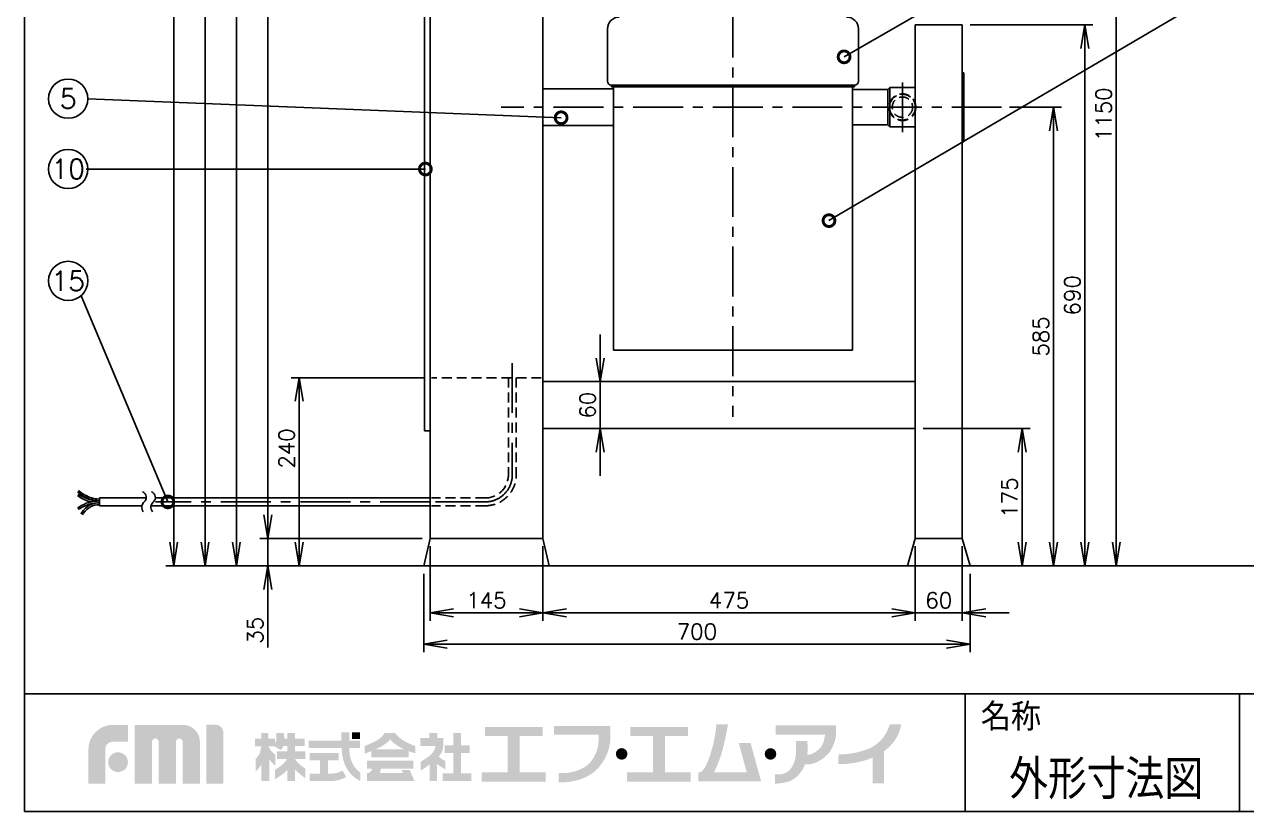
# Model space of a CAD drawing. Extents: x 230 to 4050, y 0 to 2754.
# Drawn here: x 230 to 1789, y 0 to 1004 of the extents above; entities that cross this region are included whole.
import ezdxf
from ezdxf.enums import TextEntityAlignment as Align

# ---------------------------------------------------------------- set-up
doc = ezdxf.new("R2010")
doc.units = 0
doc.header["$LTSCALE"] = 2
doc.header["$PDMODE"] = 3
doc.linetypes.add('CENTER', pattern=[50.8, 31.75, -6.35, 6.35, -6.35])
doc.linetypes.add('HIDDEN', pattern=[9.525, 6.35, -3.175])
doc.layers.get('0').update_dxf_attribs({"linetype": 'CONTINUOUS'})
doc.layers.get('DEFPOINTS').update_dxf_attribs({"linetype": 'CONTINUOUS'})
for name, color, linetype in [('DANMEN', 7, 'CONTINUOUS'), ('SUNPOU', 7, 'CONTINUOUS'), ('WAKU', 7, 'CONTINUOUS')]:
    doc.layers.add(name, color=color, linetype=linetype)
doc.styles.get("Standard").update_dxf_attribs({"font": 'romans.shx', "bigfont": 'extfont.shx'})
doc.dimstyles.get("Standard").update_dxf_attribs({"dimscale": 10, "dimtxt": 2, "dimasz": 3, "dimexe": 1, "dimexo": 1, "dimgap": 0.6, "dimtad": 3, "dimdec": 0, "dimzin": 0, "dimdsep": 46, "dimtxsty": 'STANDARD', "dimblk1": 'OPEN', "dimblk2": 'OPEN', "dimsah": 1, "dimcen": 1.5, "dimadec": 0, "dimazin": 0, "dimtfac": 1, "dimtdec": 0, "dimtmove": 0, "dimatfit": 0, "dimldrblk": 'DOTSMALL', "dimfxl": 1, "dimtvp": 1, "dimtolj": 1, "dimtzin": 0, "dimarcsym": 0})

# ---------------------------------------------------------------- blocks, each defined once
blk = doc.blocks.new('_OPEN')
at = {"color": 0, "linetype": 'ByBlock'}
for p, q in [((-1, 0.167), (0, 0)), ((0, 0), (-1, -0.167)), ((0, 0), (-1, 0))]:
    blk.add_line(p, q, dxfattribs=at)
blk = doc.blocks.new('*D3')
at = {"layer": 'DEFPOINTS', "color": 0}
for p in [(420.4, 2014.4), (925.4, 2014.4), (739.4, 313.4)]:
    blk.add_point(p, dxfattribs=at)
at = {"layer": 'SUNPOU', "color": 0, "lineweight": -2}
for p, q in [((915.4, 2014.4), (410.4, 2014.4)), ((420.4, 343.4), (420.4, 1984.4)), ((729.4, 313.4), (410.4, 313.4))]:
    blk.add_line(p, q, dxfattribs=at)
at = {"layer": 'SUNPOU', "color": 0, "lineweight": -2, "xscale": 30, "yscale": 30, "zscale": 30}
for p, rotation in [((420.4, 2014.4), 90), ((420.4, 313.4), 270)]:
    blk.add_blockref('_OPEN', p, dxfattribs=dict(at, rotation=rotation))
at = {"layer": 'SUNPOU', "color": 0, "insert": (404.4, 1163.9), "char_height": 20, "attachment_point": 5, "rotation": 90}
blk.add_mtext('\\A1;1700', dxfattribs=at)
blk = doc.blocks.new('_DotSmall')
at = {"color": 0, "linetype": 'ByBlock', "const_width": 0.5}
blk.add_lwpolyline([(-0.0625, 0, 1), (0.0625, 0, 1)], format="xyb", close=True, dxfattribs=at)
blk = doc.blocks.new('*D4')
at = {"layer": 'DEFPOINTS', "color": 0}
for p in [(747.4, 1548.4), (500.4, 313.4), (734.4, 313.4)]:
    blk.add_point(p, dxfattribs=at)
at = {"layer": 'SUNPOU', "color": 0, "lineweight": -2}
for p, q in [((737.4, 1548.4), (490.4, 1548.4)), ((500.4, 1518.4), (500.4, 343.4)), ((724.4, 313.4), (490.4, 313.4))]:
    blk.add_line(p, q, dxfattribs=at)
at = {"layer": 'SUNPOU', "color": 0, "lineweight": -2, "xscale": 30, "yscale": 30, "zscale": 30}
for p, rotation in [((500.4, 1548.4), 90), ((500.4, 313.4), 270)]:
    blk.add_blockref('_OPEN', p, dxfattribs=dict(at, rotation=rotation))
at = {"layer": 'SUNPOU', "color": 0, "insert": (484.4, 1163.9), "char_height": 20, "attachment_point": 5, "rotation": 90}
blk.add_mtext('\\A1;1235', dxfattribs=at)
blk = doc.blocks.new('*D5')
at = {"layer": 'DEFPOINTS', "color": 0}
for p in [(1426.4, 1003.4), (1582.9, 1003.4), (1436.4, 313.4)]:
    blk.add_point(p, dxfattribs=at)
at = {"layer": 'SUNPOU', "color": 0, "lineweight": -2}
for p, q in [((1436.4, 1003.4), (1592.9, 1003.4)), ((1582.9, 343.4), (1582.9, 973.4)), ((1446.4, 313.4), (1592.9, 313.4))]:
    blk.add_line(p, q, dxfattribs=at)
at = {"layer": 'SUNPOU', "color": 0, "lineweight": -2, "xscale": 30, "yscale": 30, "zscale": 30}
for p, rotation in [((1582.9, 1003.4), 90), ((1582.9, 313.4), 270)]:
    blk.add_blockref('_OPEN', p, dxfattribs=dict(at, rotation=rotation))
at = {"layer": 'SUNPOU', "color": 0, "insert": (1566.9, 658.4), "char_height": 20, "attachment_point": 5, "rotation": 90}
blk.add_mtext('\\A1;690', dxfattribs=at)
blk = doc.blocks.new('*D7')
at = {"layer": 'DEFPOINTS', "color": 0}
for p in [(747.4, 348.4), (540.4, 313.4), (739.4, 313.4)]:
    blk.add_point(p, dxfattribs=at)
at = {"layer": 'SUNPOU', "color": 0, "lineweight": -2}
for p, q in [((540.4, 378.4), (540.4, 408.4)), ((737.4, 348.4), (530.4, 348.4)), ((540.4, 348.4), (540.4, 313.4)), ((729.4, 313.4), (530.4, 313.4)), ((540.4, 283.4), (540.4, 209.1))]:
    blk.add_line(p, q, dxfattribs=at)
at = {"layer": 'SUNPOU', "color": 0, "lineweight": -2, "xscale": 30, "yscale": 30, "zscale": 30}
for p, rotation in [((540.4, 348.4), 270), ((540.4, 313.4), 90)]:
    blk.add_blockref('_OPEN', p, dxfattribs=dict(at, rotation=rotation))
at = {"layer": 'SUNPOU', "color": 0, "insert": (524.4, 231.2), "char_height": 20, "attachment_point": 5, "rotation": 90}
blk.add_mtext('\\A1;35', dxfattribs=at)
blk = doc.blocks.new('*D8')
at = {"layer": 'DEFPOINTS', "color": 0}
for p in [(540.4, 1548.4), (747.4, 1548.4), (747.4, 348.4)]:
    blk.add_point(p, dxfattribs=at)
at = {"layer": 'SUNPOU', "color": 0, "lineweight": -2}
for p, q in [((737.4, 1548.4), (530.4, 1548.4)), ((540.4, 378.4), (540.4, 1518.4)), ((737.4, 348.4), (530.4, 348.4))]:
    blk.add_line(p, q, dxfattribs=at)
at = {"layer": 'SUNPOU', "color": 0, "lineweight": -2, "xscale": 30, "yscale": 30, "zscale": 30}
for p, rotation in [((540.4, 1548.4), 90), ((540.4, 348.4), 270)]:
    blk.add_blockref('_OPEN', p, dxfattribs=dict(at, rotation=rotation))
at = {"layer": 'SUNPOU', "color": 0, "insert": (524.4, 1163.9), "char_height": 20, "attachment_point": 5, "rotation": 90}
blk.add_mtext('\\A1;1200', dxfattribs=at)
blk = doc.blocks.new('*D22')
at = {"layer": 'DEFPOINTS', "color": 0}
for p in [(1476.6, 898.4), (1436.4, 313.4), (1542.9, 313.4)]:
    blk.add_point(p, dxfattribs=at)
at = {"layer": 'SUNPOU', "color": 0, "lineweight": -2}
for p, q in [((1486.6, 898.4), (1552.9, 898.4)), ((1542.9, 868.4), (1542.9, 343.4)), ((1446.4, 313.4), (1552.9, 313.4))]:
    blk.add_line(p, q, dxfattribs=at)
at = {"layer": 'SUNPOU', "color": 0, "lineweight": -2, "xscale": 30, "yscale": 30, "zscale": 30}
for p, rotation in [((1542.9, 898.4), 90), ((1542.9, 313.4), 270)]:
    blk.add_blockref('_OPEN', p, dxfattribs=dict(at, rotation=rotation))
at = {"layer": 'SUNPOU', "color": 0, "insert": (1526.9, 605.9), "char_height": 20, "attachment_point": 5, "rotation": 90}
blk.add_mtext('\\A1;585', dxfattribs=at)
blk = doc.blocks.new('*D23')
at = {"layer": 'DEFPOINTS', "color": 0}
for p in [(1366.4, 348.4), (1426.4, 348.4), (1366.4, 253.4)]:
    blk.add_point(p, dxfattribs=at)
at = {"layer": 'SUNPOU', "color": 0, "lineweight": -2}
for p, q in [((1366.4, 338.4), (1366.4, 243.4)), ((1426.4, 338.4), (1426.4, 243.4)), ((1336.4, 253.4), (1306.4, 253.4)), ((1426.4, 253.4), (1366.4, 253.4)), ((1456.4, 253.4), (1486.4, 253.4))]:
    blk.add_line(p, q, dxfattribs=at)
at = {"layer": 'SUNPOU', "color": 0, "lineweight": -2, "xscale": 30, "yscale": 30, "zscale": 30}
blk.add_blockref('_OPEN', (1366.4, 253.4), dxfattribs=at)
at = {"layer": 'SUNPOU', "color": 0, "lineweight": -2, "xscale": 30, "yscale": 30, "zscale": 30, "rotation": 180}
blk.add_blockref('_OPEN', (1426.4, 253.4), dxfattribs=at)
at = {"layer": 'SUNPOU', "color": 0, "insert": (1396.4, 269.4), "char_height": 20, "attachment_point": 5}
blk.add_mtext('\\A1;60', dxfattribs=at)
blk = doc.blocks.new('*D24')
at = {"layer": 'DEFPOINTS', "color": 0}
for p in [(580.4, 553.4), (749.4, 553.4), (739.4, 313.4)]:
    blk.add_point(p, dxfattribs=at)
at = {"layer": 'SUNPOU', "color": 0, "lineweight": -2}
for p, q in [((739.4, 553.4), (570.4, 553.4)), ((580.4, 343.4), (580.4, 523.4)), ((729.4, 313.4), (570.4, 313.4))]:
    blk.add_line(p, q, dxfattribs=at)
at = {"layer": 'SUNPOU', "color": 0, "lineweight": -2, "xscale": 30, "yscale": 30, "zscale": 30}
for p, rotation in [((580.4, 553.4), 90), ((580.4, 313.4), 270)]:
    blk.add_blockref('_OPEN', p, dxfattribs=dict(at, rotation=rotation))
at = {"layer": 'SUNPOU', "color": 0, "insert": (564.4, 463.1), "char_height": 20, "attachment_point": 5, "rotation": 90}
blk.add_mtext('\\A1;240', dxfattribs=at)
blk = doc.blocks.new('*D27')
at = {"layer": 'DEFPOINTS', "color": 0}
for p in [(1172, 1465.4), (1436.4, 313.4), (1622.9, 313.4)]:
    blk.add_point(p, dxfattribs=at)
at = {"layer": 'SUNPOU', "color": 0, "lineweight": -2}
for p, q in [((1182, 1465.4), (1632.9, 1465.4)), ((1622.9, 1435.4), (1622.9, 343.4)), ((1446.4, 313.4), (1632.9, 313.4))]:
    blk.add_line(p, q, dxfattribs=at)
at = {"layer": 'SUNPOU', "color": 0, "lineweight": -2, "xscale": 30, "yscale": 30, "zscale": 30}
for p, rotation in [((1622.9, 1465.4), 90), ((1622.9, 313.4), 270)]:
    blk.add_blockref('_OPEN', p, dxfattribs=dict(at, rotation=rotation))
at = {"layer": 'SUNPOU', "color": 0, "insert": (1606.9, 889.4), "char_height": 20, "attachment_point": 5, "rotation": 90}
blk.add_mtext('\\A1;1150', dxfattribs=at)
blk = doc.blocks.new('*D30')
at = {"layer": 'DEFPOINTS', "color": 0}
for p in [(891.4, 348.4), (1366.4, 348.4), (891.4, 253.4)]:
    blk.add_point(p, dxfattribs=at)
at = {"layer": 'SUNPOU', "color": 0, "lineweight": -2}
for p, q in [((891.4, 338.4), (891.4, 243.4)), ((1366.4, 338.4), (1366.4, 243.4)), ((1336.4, 253.4), (921.4, 253.4))]:
    blk.add_line(p, q, dxfattribs=at)
at = {"layer": 'SUNPOU', "color": 0, "lineweight": -2, "xscale": 30, "yscale": 30, "zscale": 30, "rotation": 180}
blk.add_blockref('_OPEN', (891.4, 253.4), dxfattribs=at)
at = {"layer": 'SUNPOU', "color": 0, "lineweight": -2, "xscale": 30, "yscale": 30, "zscale": 30}
blk.add_blockref('_OPEN', (1366.4, 253.4), dxfattribs=at)
at = {"layer": 'SUNPOU', "color": 0, "insert": (1128.9, 269.4), "char_height": 20, "attachment_point": 5}
blk.add_mtext('\\A1;475', dxfattribs=at)
blk = doc.blocks.new('*D12')
at = {"layer": 'DEFPOINTS', "color": 0}
for p in [(747.4, 348.4), (891.4, 348.4), (891.4, 253.4)]:
    blk.add_point(p, dxfattribs=at)
at = {"layer": 'SUNPOU', "color": 0, "lineweight": -2}
for p, q in [((747.4, 338.4), (747.4, 243.4)), ((891.4, 338.4), (891.4, 243.4)), ((777.4, 253.4), (861.4, 253.4))]:
    blk.add_line(p, q, dxfattribs=at)
at = {"layer": 'SUNPOU', "color": 0, "lineweight": -2, "xscale": 30, "yscale": 30, "zscale": 30, "rotation": 180}
blk.add_blockref('_OPEN', (747.4, 253.4), dxfattribs=at)
at = {"layer": 'SUNPOU', "color": 0, "lineweight": -2, "xscale": 30, "yscale": 30, "zscale": 30}
blk.add_blockref('_OPEN', (891.4, 253.4), dxfattribs=at)
at = {"layer": 'SUNPOU', "color": 0, "insert": (819.4, 269.4), "char_height": 20, "attachment_point": 5}
blk.add_mtext('\\A1;145', dxfattribs=at)
blk = doc.blocks.new('*D13')
at = {"layer": 'DEFPOINTS', "color": 0}
for p in [(739.4, 313.4), (1436.4, 313.4), (1436.4, 213.4)]:
    blk.add_point(p, dxfattribs=at)
at = {"layer": 'SUNPOU', "color": 0, "lineweight": -2}
for p, q in [((739.4, 303.4), (739.4, 203.4)), ((1436.4, 303.4), (1436.4, 203.4)), ((769.4, 213.4), (1406.4, 213.4))]:
    blk.add_line(p, q, dxfattribs=at)
at = {"layer": 'SUNPOU', "color": 0, "lineweight": -2, "xscale": 30, "yscale": 30, "zscale": 30, "rotation": 180}
blk.add_blockref('_OPEN', (739.4, 213.4), dxfattribs=at)
at = {"layer": 'SUNPOU', "color": 0, "lineweight": -2, "xscale": 30, "yscale": 30, "zscale": 30}
blk.add_blockref('_OPEN', (1436.4, 213.4), dxfattribs=at)
at = {"layer": 'SUNPOU', "color": 0, "insert": (1087.9, 229.4), "char_height": 20, "attachment_point": 5}
blk.add_mtext('\\A1;700', dxfattribs=at)
blk = doc.blocks.new('*D17')
at = {"layer": 'DEFPOINTS', "color": 0}
for p in [(964.4, 548.4), (964.4, 548.4), (964.4, 488.4)]:
    blk.add_point(p, dxfattribs=at)
at = {"layer": 'SUNPOU', "color": 0, "lineweight": -2}
for p, q in [((964.4, 578.4), (964.4, 608.4)), ((964.4, 488.4), (964.4, 548.4)), ((964.4, 458.4), (964.4, 428.4))]:
    blk.add_line(p, q, dxfattribs=at)
at = {"layer": 'SUNPOU', "color": 0, "lineweight": -2, "xscale": 30, "yscale": 30, "zscale": 30}
for p, rotation in [((964.4, 548.4), 270), ((964.4, 488.4), 90)]:
    blk.add_blockref('_OPEN', p, dxfattribs=dict(at, rotation=rotation))
at = {"layer": 'SUNPOU', "color": 0, "insert": (948.4, 518.4), "char_height": 20, "attachment_point": 5, "rotation": 90}
blk.add_mtext('\\A1;60', dxfattribs=at)
blk = doc.blocks.new('*D19')
at = {"layer": 'DEFPOINTS', "color": 0}
for p in [(460.4, 1828.2), (765.8, 1828.2), (739.4, 313.4)]:
    blk.add_point(p, dxfattribs=at)
at = {"layer": 'SUNPOU', "color": 0, "lineweight": -2}
for p, q in [((755.8, 1828.2), (450.4, 1828.2)), ((460.4, 343.4), (460.4, 1798.2)), ((729.4, 313.4), (450.4, 313.4))]:
    blk.add_line(p, q, dxfattribs=at)
at = {"layer": 'SUNPOU', "color": 0, "lineweight": -2, "xscale": 30, "yscale": 30, "zscale": 30}
for p, rotation in [((460.4, 1828.2), 90), ((460.4, 313.4), 270)]:
    blk.add_blockref('_OPEN', p, dxfattribs=dict(at, rotation=rotation))
at = {"layer": 'SUNPOU', "color": 0, "insert": (444.4, 1160.5), "char_height": 20, "attachment_point": 5, "rotation": 90}
blk.add_mtext('\\A1;1515', dxfattribs=at)
blk = doc.blocks.new('*D32')
at = {"layer": 'DEFPOINTS', "color": 0}
for p in [(1366.4, 488.4), (1396.4, 313.4), (1502.9, 313.4)]:
    blk.add_point(p, dxfattribs=at)
at = {"layer": 'SUNPOU', "color": 0, "lineweight": -2}
for p, q in [((1376.4, 488.4), (1512.9, 488.4)), ((1502.9, 458.4), (1502.9, 343.4)), ((1406.4, 313.4), (1512.9, 313.4))]:
    blk.add_line(p, q, dxfattribs=at)
at = {"layer": 'SUNPOU', "color": 0, "lineweight": -2, "xscale": 30, "yscale": 30, "zscale": 30}
for p, rotation in [((1502.9, 488.4), 90), ((1502.9, 313.4), 270)]:
    blk.add_blockref('_OPEN', p, dxfattribs=dict(at, rotation=rotation))
at = {"layer": 'SUNPOU', "color": 0, "insert": (1486.9, 400.4), "char_height": 20, "attachment_point": 5, "rotation": 90}
blk.add_mtext('\\A1;175', dxfattribs=at)

msp = doc.modelspace()

# ---------------------------------------------------------------- hatches: boundary and pattern name
at = {"layer": 'WAKU'}
h = msp.add_hatch(color=1, dxfattribs=at)
edge = h.paths.add_edge_path()
edge.add_spline(control_points=[(311.6, 35.7), (311.6, 35.7), (311.6, 79.3), (311.6, 79.3), (311.6, 96.6), (325.6, 110.6), (342.9, 110.6), (342.9, 110.6), (362.3, 110.6), (362.3, 110.6), (362.3, 110.6), (362.3, 89.1), (362.3, 89.1), (362.3, 89.1), (342.9, 89.1), (342.9, 89.1), (337.5, 89.1), (333.1, 84.7), (333.1, 79.3), (333.1, 79.3), (333.1, 35.7), (333.1, 35.7), (333.1, 35.7), (311.6, 35.7), (311.6, 35.7)], knot_values=[0, 0, 0, 0, 1, 1, 1, 2, 2, 2, 3, 3, 3, 4, 4, 4, 5, 5, 5, 6, 6, 6, 7, 7, 7, 8, 8, 8, 8], degree=3, periodic=0)
h = msp.add_hatch(color=1, dxfattribs=at)
edge = h.paths.add_edge_path()
edge.add_spline(control_points=[(453.5, 35.7), (453.5, 35.7), (431.7, 35.7), (431.7, 35.7), (431.7, 35.7), (431.7, 89.1), (431.7, 89.1), (431.7, 91.4), (429.8, 93.3), (427.5, 93.3), (425.2, 93.3), (423.3, 91.4), (423.3, 89.1), (423.3, 89.1), (423.3, 35.7), (423.3, 35.7), (423.3, 35.7), (401.2, 35.7), (401.2, 35.7), (401.2, 35.7), (401.2, 89.1), (401.2, 89.1), (401.2, 91.4), (399.4, 93.3), (397.1, 93.3), (394.7, 93.3), (392.8, 91.4), (392.8, 89.1), (392.8, 89.1), (392.8, 35.7), (392.8, 35.7), (392.8, 35.7), (370.8, 35.7), (370.8, 35.7), (370.8, 35.7), (370.8, 110.6), (370.8, 110.6), (370.8, 110.6), (402.5, 110.6), (402.5, 110.6), (402.5, 110.6), (432.2, 110.6), (432.2, 110.6), (444.1, 110.6), (453.8, 101), (453.8, 89.1), (453.8, 89.1), (453.8, 87.1), (453.8, 87.1), (453.8, 83.8), (453.8, 35.7), (453.8, 35.7), (453.8, 35.7), (453.5, 35.7), (453.5, 35.7)], knot_values=[0, 0, 0, 0, 1, 1, 1, 2, 2, 2, 3, 3, 3, 4, 4, 4, 5, 5, 5, 6, 6, 6, 7, 7, 7, 8, 8, 8, 9, 9, 9, 10, 10, 10, 11, 11, 11, 12, 12, 12, 13, 13, 13, 14, 14, 14, 15, 15, 15, 16, 16, 16, 17, 17, 17, 18, 18, 18, 18], degree=3, periodic=0)
h = msp.add_hatch(color=1, dxfattribs=at)
edge = h.paths.add_edge_path()
edge.add_spline(control_points=[(462.1, 35.7), (462.1, 35.7), (462.1, 110.7), (462.1, 110.7), (462.1, 110.7), (473.9, 110.7), (473.9, 110.7), (479.3, 110.7), (483.7, 106.3), (483.7, 100.9), (483.7, 100.9), (483.7, 35.7), (483.7, 35.7), (483.7, 35.7), (462.1, 35.7), (462.1, 35.7)], knot_values=[0, 0, 0, 0, 1, 1, 1, 2, 2, 2, 3, 3, 3, 4, 4, 4, 5, 5, 5, 5], degree=3, periodic=0)
h = msp.add_hatch(color=1, dxfattribs=at)
edge = h.paths.add_edge_path()
edge.add_spline(control_points=[(977.5, 98), (977.5, 98), (977.5, 100.1), (977.5, 100.1), (977.5, 101.5), (977.5, 102.2), (977.5, 102.3), (977.5, 102.3), (977.5, 109.3), (977.5, 109.3), (977.5, 109.3), (905.4, 109.3), (905.4, 109.3), (905.4, 109.3), (905.4, 98), (905.4, 98), (905.4, 98), (962.4, 98), (962.4, 98), (962.6, 94.1), (962.9, 85.8), (960.5, 78.7), (958.1, 71.4), (955, 66), (950.7, 61.6), (942, 52.6), (925.9, 48.3), (911.6, 49), (911.6, 49), (911.6, 48.9), (911.6, 48.9), (911.6, 48.9), (911.6, 37.2), (911.6, 37.2), (911.6, 37.2), (911.6, 37.2), (911.6, 37.2), (929.1, 36.4), (949.3, 42.4), (960.3, 53.7), (965.5, 59.2), (970.2, 65.7), (973.5, 74.2), (976.7, 82.2), (977.5, 89.6), (977.5, 94.7), (977.5, 96), (977.5, 97.1), (977.5, 98), (977.5, 98), (977.5, 98), (977.5, 98)], knot_values=[0, 0, 0, 0, 1, 1, 1, 2, 2, 2, 3, 3, 3, 4, 4, 4, 5, 5, 5, 6, 6, 6, 7, 7, 7, 8, 8, 8, 9, 9, 9, 10, 10, 10, 11, 11, 11, 12, 12, 12, 13, 13, 13, 14, 14, 14, 15, 15, 15, 16, 16, 16, 17, 17, 17, 17], degree=3, periodic=0)
h = msp.add_hatch(color=1, dxfattribs=at)
edge = h.paths.add_edge_path()
edge.add_spline(control_points=[(1156.4, 87.3), (1156.4, 87.3), (1141.3, 87.3), (1141.3, 87.3), (1141.3, 87.3), (1151.5, 50.2), (1151.5, 50.2), (1151.5, 50.2), (1109.8, 50.2), (1109.8, 50.2), (1111, 52.5), (1113.6, 58.1), (1117.2, 67.7), (1122.9, 83.4), (1127.6, 111.2), (1127.6, 111.2), (1127.6, 111.2), (1112.7, 111.2), (1112.7, 111.2), (1112.7, 111.2), (1111.7, 92.5), (1104.2, 70.2), (1099.1, 54.9), (1094.6, 51.1), (1092.2, 50.2), (1092.2, 50.2), (1089.9, 50.2), (1089.9, 50.2), (1089.9, 50.2), (1089.9, 38.7), (1089.9, 38.7), (1089.9, 38.7), (1154.7, 38.7), (1154.7, 38.7), (1154.7, 38.7), (1164.6, 38.7), (1164.6, 38.7), (1164.6, 38.7), (1169.8, 38.7), (1169.8, 38.7), (1169.8, 38.7), (1156.4, 87.3), (1156.4, 87.3)], knot_values=[0, 0, 0, 0, 1, 1, 1, 2, 2, 2, 3, 3, 3, 4, 4, 4, 5, 5, 5, 6, 6, 6, 7, 7, 7, 8, 8, 8, 9, 9, 9, 10, 10, 10, 11, 11, 11, 12, 12, 12, 13, 13, 13, 14, 14, 14, 14], degree=3, periodic=0)
h = msp.add_hatch(color=1, dxfattribs=at)
edge = h.paths.add_edge_path()
edge.add_spline(control_points=[(1265.5, 101.6), (1265.5, 101.6), (1265.5, 109.8), (1265.5, 109.8), (1265.5, 109.8), (1188.5, 109.8), (1188.5, 109.8), (1188.5, 109.8), (1188.5, 98.2), (1188.5, 98.2), (1188.5, 98.2), (1251.3, 98.2), (1251.3, 98.2), (1251, 95.1), (1249.9, 85.4), (1244.5, 80.3), (1238, 74.2), (1233.2, 72.5), (1228.8, 72.5), (1228.8, 72.5), (1228.8, 72.5), (1228.8, 72.5), (1229.7, 81.5), (1228.7, 89.9), (1228.7, 89.9), (1228.7, 89.9), (1213.9, 89.9), (1213.9, 89.9), (1213.9, 89.9), (1214.9, 87.4), (1214.2, 74.5), (1213.5, 60.6), (1207.4, 52.9), (1202, 49.7), (1196.6, 46.5), (1187.6, 47.4), (1187.6, 47.4), (1187.6, 47.4), (1187.6, 35.7), (1187.6, 35.7), (1187.6, 35.7), (1192.3, 35.2), (1202.4, 37.6), (1211.4, 39.6), (1219.2, 46.4), (1224.9, 57.7), (1225.1, 58), (1225.6, 59.7), (1225.7, 60), (1232.7, 60.1), (1240.7, 60.6), (1252, 70.3), (1260.9, 77.9), (1264.3, 89.7), (1265.2, 96.1), (1265.2, 96.1), (1265.5, 101.6), (1265.5, 101.6)], knot_values=[0, 0, 0, 0, 1, 1, 1, 2, 2, 2, 3, 3, 3, 4, 4, 4, 5, 5, 5, 6, 6, 6, 7, 7, 7, 8, 8, 8, 9, 9, 9, 10, 10, 10, 11, 11, 11, 12, 12, 12, 13, 13, 13, 14, 14, 14, 15, 15, 15, 16, 16, 16, 17, 17, 17, 18, 18, 18, 19, 19, 19, 19], degree=3, periodic=0)
h = msp.add_hatch(color=1, dxfattribs=at)
edge = h.paths.add_edge_path()
edge.add_spline(control_points=[(1348.5, 111.4), (1348.5, 111.4), (1333.8, 111.4), (1333.8, 111.4), (1333.8, 111.1), (1329.6, 91), (1309.8, 81.4), (1302.4, 77.9), (1295.8, 76.3), (1290.2, 75.1), (1277.9, 72.5), (1268.8, 72.9), (1268.7, 72.9), (1268.7, 72.9), (1268.1, 60.5), (1268.1, 60.5), (1268.5, 60.5), (1278.8, 60), (1292.8, 62.9), (1298.3, 64.1), (1304.8, 65.7), (1312.2, 68.9), (1312.2, 68.9), (1312.2, 36.1), (1312.2, 36.1), (1312.2, 36.1), (1326.7, 36.1), (1326.7, 36.1), (1326.7, 36.1), (1326.7, 77), (1326.7, 77), (1347.1, 91.6), (1348.2, 110.4), (1348.5, 111.4)], knot_values=[0, 0, 0, 0, 1, 1, 1, 2, 2, 2, 3, 3, 3, 4, 4, 4, 5, 5, 5, 6, 6, 6, 7, 7, 7, 8, 8, 8, 9, 9, 9, 10, 10, 10, 11, 11, 11, 11], degree=3, periodic=0)
h = msp.add_hatch(color=1, dxfattribs=at)
edge = h.paths.add_edge_path(flags=16)
edge.add_spline(control_points=[(588.4, 54.7), (588.4, 54.7), (584.4, 57.2), (580.4, 60.7), (577.9, 62.8), (576.3, 65.3), (575.3, 67), (575.3, 67), (575.3, 67.2), (575.3, 67.2), (575.3, 67.2), (588.2, 67.2), (588.2, 67.2), (588.2, 67.2), (588.2, 76.7), (588.2, 76.7), (588.2, 76.7), (575.3, 76.7), (575.3, 76.7), (575.3, 76.7), (575.3, 83.5), (575.3, 83.5), (575.3, 83.5), (587.4, 83.5), (587.4, 83.5), (587.4, 83.5), (587.4, 93), (587.4, 93), (587.4, 93), (575.3, 93), (575.3, 93), (575.3, 93), (575.3, 100.2), (575.3, 100.2), (575.3, 100.2), (565.2, 100.2), (565.2, 100.2), (565.2, 100.2), (565.2, 93), (565.2, 93), (565.2, 93), (561.5, 93), (561.5, 93), (561.4, 97.2), (560.7, 100.3), (560.7, 100.3), (560.7, 100.3), (551.3, 100.3), (551.3, 100.3), (551.3, 100.3), (551.4, 92.5), (551.3, 90.8), (551.2, 89.8), (550.3, 88.3), (549.5, 87.1), (549.5, 87.1), (549.5, 93), (549.5, 93), (549.5, 93), (541.2, 93), (541.2, 93), (541.2, 93), (541.2, 100.3), (541.2, 100.3), (541.2, 100.3), (532.1, 100.3), (532.1, 100.3), (532.1, 100.3), (532.1, 93), (532.1, 93), (532.1, 93), (524.2, 93), (524.2, 93), (524.2, 93), (524.2, 83.3), (524.2, 83.3), (524.2, 83.3), (532.1, 83.3), (532.1, 83.3), (532.1, 83.3), (532.1, 83.2), (532.1, 83.2), (531.9, 81.5), (530.9, 75), (529.1, 72.2), (527, 69), (524.9, 67.3), (524.9, 67.3), (524.9, 67.3), (524.9, 50.7), (524.9, 50.7), (524.9, 50.7), (530, 56), (532.1, 59.6), (532.1, 59.6), (532.1, 38.9), (532.1, 38.9), (532.1, 38.9), (541.2, 38.9), (541.2, 38.9), (541.2, 38.9), (541.2, 38.9), (541.2, 38.9), (541.2, 38.9), (542.4, 38.9), (542.4, 38.9), (542.4, 38.9), (542.4, 66.7), (542.4, 66.7), (544.8, 63.3), (550, 58.5), (550, 58.5), (550, 58.5), (550, 72.5), (550, 72.5), (550, 72.5), (546.1, 75.6), (544.3, 77.9), (542.8, 79.7), (541.8, 82.3), (541.5, 83.3), (541.5, 83.3), (548.8, 83.3), (548.8, 83.3), (548.8, 83.3), (557.2, 78.3), (557.2, 78.3), (557.2, 78.3), (558.9, 80.5), (560.2, 83.5), (560.2, 83.5), (565.2, 83.5), (565.2, 83.5), (565.2, 83.5), (565.2, 76.7), (565.2, 76.7), (565.2, 76.7), (552.1, 76.7), (552.1, 76.7), (552.1, 76.7), (552.1, 67.2), (552.1, 67.2), (552.1, 67.2), (564.9, 67.2), (564.9, 67.2), (564.1, 65.4), (562.2, 62.3), (558.3, 59.3), (552.6, 54.8), (549.7, 53.3), (549.7, 53.3), (549.7, 53.3), (549.7, 41.3), (549.7, 41.3), (549.7, 41.3), (561.4, 48.1), (565.2, 53), (565.2, 53), (565.2, 38.9), (565.2, 38.9), (565.2, 38.9), (575.3, 38.9), (575.3, 38.9), (575.3, 38.9), (575.3, 53.3), (575.3, 53.3), (580, 48.8), (588.4, 42.3), (588.4, 42.3), (588.4, 42.3), (588.4, 54.7), (588.4, 54.7)], knot_values=[0, 0, 0, 0, 1, 1, 1, 2, 2, 2, 3, 3, 3, 4, 4, 4, 5, 5, 5, 6, 6, 6, 7, 7, 7, 8, 8, 8, 9, 9, 9, 10, 10, 10, 11, 11, 11, 12, 12, 12, 13, 13, 13, 14, 14, 14, 15, 15, 15, 16, 16, 16, 17, 17, 17, 18, 18, 18, 19, 19, 19, 20, 20, 20, 21, 21, 21, 22, 22, 22, 23, 23, 23, 24, 24, 24, 25, 25, 25, 26, 26, 26, 27, 27, 27, 28, 28, 28, 29, 29, 29, 30, 30, 30, 31, 31, 31, 32, 32, 32, 33, 33, 33, 34, 34, 34, 35, 35, 35, 36, 36, 36, 37, 37, 37, 38, 38, 38, 39, 39, 39, 40, 40, 40, 41, 41, 41, 42, 42, 42, 43, 43, 43, 44, 44, 44, 45, 45, 45, 46, 46, 46, 47, 47, 47, 48, 48, 48, 49, 49, 49, 50, 50, 50, 51, 51, 51, 52, 52, 52, 53, 53, 53, 54, 54, 54, 55, 55, 55, 56, 56, 56, 57, 57, 57, 57], degree=3, periodic=0)
h = msp.add_hatch(color=1, dxfattribs=at)
edge = h.paths.add_edge_path()
edge.add_spline(control_points=[(649.2, 60), (647.3, 63.5), (645.9, 67.8), (645.1, 72), (644.6, 75.4), (644.4, 78.9), (644.3, 81.1), (644.3, 81.1), (658.1, 81.1), (658.1, 81.1), (658.1, 81.1), (658.1, 90.6), (658.1, 90.6), (658.1, 90.6), (644.4, 90.6), (644.4, 90.6), (644.4, 90.6), (644.4, 100.9), (644.4, 100.9), (644.4, 100.9), (634.3, 100.9), (634.3, 100.9), (634.3, 100.9), (634.3, 90.6), (634.3, 90.6), (634.3, 90.6), (592.7, 90.6), (592.7, 90.6), (592.7, 90.6), (592.7, 81.1), (592.7, 81.1), (592.7, 81.1), (634.7, 81.1), (634.7, 81.1), (634.8, 78.6), (635.1, 74.5), (635.8, 70.4), (636.7, 65.3), (638.5, 59.8), (640.9, 55.5), (646.1, 46), (654.9, 40.9), (655.7, 40.4), (656.5, 39.9), (658.6, 39.1), (658.6, 39.1), (658.6, 39.1), (658.6, 49.7), (658.6, 49.7), (656.1, 51.4), (651.9, 55.1), (649.2, 60)], knot_values=[0, 0, 0, 0, 1, 1, 1, 2, 2, 2, 3, 3, 3, 4, 4, 4, 5, 5, 5, 6, 6, 6, 7, 7, 7, 8, 8, 8, 9, 9, 9, 10, 10, 10, 11, 11, 11, 12, 12, 12, 13, 13, 13, 14, 14, 14, 15, 15, 15, 16, 16, 16, 17, 17, 17, 17], degree=3, periodic=0)
for points in [[(658.1, 92.7), (647.7, 92.7), (647.7, 100.9), (658.1, 100.9)], [(786.9, 48.7), (786.9, 74.6), (797.8, 74.6), (797.8, 84.4), (786.9, 84.4), (786.9, 100.3), (777.1, 100.3), (777.1, 84.4), (766, 84.4), (766, 74.6), (777.1, 74.6), (777.1, 48.7), (763.7, 48.7), (763.7, 38.8), (800.2, 38.8), (800.2, 48.7)], [(861.7, 50), (861.7, 96.3), (891.3, 96.3), (891.3, 107.8), (817.7, 107.8), (817.7, 96.3), (846.5, 96.3), (846.5, 50), (813.5, 50), (813.5, 38.1), (894.8, 38.1), (894.8, 50)], [(1047, 50), (1047, 96.3), (1076.5, 96.3), (1076.5, 107.8), (1003, 107.8), (1003, 96.3), (1031.8, 96.3), (1031.8, 50), (998.7, 50), (998.7, 38.1), (1080, 38.1), (1080, 50)]]:
    msp.add_hatch(color=1, dxfattribs=at).paths.add_polyline_path(points)
h = msp.add_hatch(color=1, dxfattribs=at)
edge = h.paths.add_edge_path()
edge.add_spline(control_points=[(677.5, 79.3), (680.6, 80.6), (683.3, 81.9), (685, 82.8), (690, 85.7), (695, 89.3), (695.9, 91.8), (696, 91.8), (696.2, 91.9), (696.5, 91.7), (696.6, 91.1), (702.1, 86.5), (706.2, 83.8), (709, 82.1), (712, 80.6), (714.9, 79.3), (714.9, 79.3), (677.5, 79.3), (677.5, 79.3)], knot_values=[0, 0, 0, 0, 1, 1, 1, 2, 2, 2, 3, 3, 3, 4, 4, 4, 5, 5, 5, 6, 6, 6, 6], degree=3, periodic=0)
edge = h.paths.add_edge_path(flags=16)
edge.add_spline(control_points=[(728.6, 83.7), (728.6, 83.7), (722.3, 85.7), (715.7, 89.3), (706.4, 94.4), (703, 100.2), (703, 100.2), (703, 100.2), (689.6, 100.2), (689.6, 100.2), (689.6, 100.2), (686.1, 94), (677.8, 89.7), (669.5, 85.4), (664, 83.7), (664, 83.7), (664, 83.7), (664, 73.6), (664, 73.6), (664, 73.6), (668, 75.2), (672.6, 77.2), (672.6, 77.2), (672.6, 69.2), (672.6, 69.2), (672.6, 69.2), (720.2, 69.2), (720.2, 69.2), (720.2, 69.2), (720.2, 77.1), (720.2, 77.1), (725, 75.3), (728.6, 74.4), (728.6, 74.4), (728.6, 74.4), (728.6, 83.7), (728.6, 83.7)], knot_values=[0, 0, 0, 0, 1, 1, 1, 2, 2, 2, 3, 3, 3, 4, 4, 4, 5, 5, 5, 6, 6, 6, 7, 7, 7, 8, 8, 8, 9, 9, 9, 10, 10, 10, 11, 11, 11, 12, 12, 12, 12], degree=3, periodic=0)
h = msp.add_hatch(color=1, dxfattribs=at)
edge = h.paths.add_edge_path()
edge.add_spline(control_points=[(767.1, 64.3), (767.1, 64.3), (762.7, 66.7), (760.6, 68.3), (759.8, 68.9), (759.1, 69.6), (758.5, 70.3), (760.1, 72), (761.4, 73.9), (762.3, 75.7), (765.5, 82.6), (764.2, 93.7), (764.2, 93.7), (764.2, 93.7), (756.6, 93.7), (756.6, 93.7), (756.6, 93.7), (756.6, 100.3), (756.6, 100.3), (756.6, 100.3), (746.6, 100.3), (746.6, 100.3), (746.6, 100.3), (746.6, 93.7), (746.6, 93.7), (746.6, 93.7), (734.9, 93.7), (734.9, 93.7), (734.9, 93.7), (734.9, 83.8), (734.9, 83.8), (734.9, 83.8), (754.5, 83.8), (754.5, 83.8), (754.2, 79.5), (750.6, 74), (747, 71.1), (743.2, 68.2), (735.3, 63.4), (735.3, 63.4), (735.3, 63.4), (735.3, 52.2), (735.3, 52.2), (735.3, 52.2), (738.8, 54), (744.1, 58), (744.9, 58.6), (745.9, 59.3), (746.8, 60.1), (746.8, 60.1), (746.8, 38.8), (746.8, 38.8), (746.8, 38.8), (756.5, 38.8), (756.5, 38.8), (756.5, 38.8), (756.5, 60.5), (756.5, 60.5), (760.9, 57.2), (767.1, 53.8), (767.1, 53.8), (767.1, 53.8), (767.1, 64.3), (767.1, 64.3)], knot_values=[0, 0, 0, 0, 1, 1, 1, 2, 2, 2, 3, 3, 3, 4, 4, 4, 5, 5, 5, 6, 6, 6, 7, 7, 7, 8, 8, 8, 9, 9, 9, 10, 10, 10, 11, 11, 11, 12, 12, 12, 13, 13, 13, 14, 14, 14, 15, 15, 15, 16, 16, 16, 17, 17, 17, 18, 18, 18, 19, 19, 19, 20, 20, 20, 21, 21, 21, 21], degree=3, periodic=0)
h = msp.add_hatch(color=1, dxfattribs=at)
edge = h.paths.add_edge_path()
edge.add_spline(control_points=[(999.3, 73.5), (999.3, 69.4), (996, 66.1), (991.9, 66.1), (987.8, 66.1), (984.5, 69.4), (984.5, 73.5), (984.5, 77.6), (987.8, 80.9), (991.9, 80.9), (996, 80.9), (999.3, 77.6), (999.3, 73.5)], knot_values=[0, 0, 0, 0, 1, 1, 1, 2, 2, 2, 3, 3, 3, 4, 4, 4, 4], degree=3, periodic=0)
h = msp.add_hatch(color=1, dxfattribs=at)
edge = h.paths.add_edge_path()
edge.add_spline(control_points=[(1189.2, 73.5), (1189.2, 69.4), (1185.9, 66.1), (1181.8, 66.1), (1177.7, 66.1), (1174.4, 69.4), (1174.4, 73.5), (1174.4, 77.6), (1177.7, 80.9), (1181.8, 80.9), (1185.9, 80.9), (1189.2, 77.6), (1189.2, 73.5)], knot_values=[0, 0, 0, 0, 1, 1, 1, 2, 2, 2, 3, 3, 3, 4, 4, 4, 4], degree=3, periodic=0)
h = msp.add_hatch(color=1, dxfattribs=at)
edge = h.paths.add_edge_path()
edge.add_spline(control_points=[(336.8, 63), (336.8, 70), (342.4, 75.6), (349.4, 75.6), (356.4, 75.6), (362, 70), (362, 63), (362, 56), (356.4, 50.4), (349.4, 50.4), (342.4, 50.4), (336.8, 56), (336.8, 63)], knot_values=[0, 0, 0, 0, 1, 1, 1, 2, 2, 2, 3, 3, 3, 4, 4, 4, 4], degree=3, periodic=0)
h = msp.add_hatch(color=1, dxfattribs=at)
edge = h.paths.add_edge_path()
edge.add_spline(control_points=[(635.9, 52.4), (634.6, 51.7), (630.7, 49.8), (627.9, 49.2), (626.4, 48.8), (623.4, 48.4), (620.9, 48.4), (620.9, 48.4), (620.4, 48.4), (620.4, 48.4), (620.4, 48.4), (620.4, 48.4), (620.4, 48.4), (620.4, 48.4), (617.3, 48.4), (617.3, 48.4), (617.3, 48.4), (617.3, 65.2), (617.3, 65.2), (617.3, 65.2), (630.7, 65.2), (630.7, 65.2), (630.7, 65.2), (630.7, 74.6), (630.7, 74.6), (630.7, 74.6), (594, 74.6), (594, 74.6), (594, 74.6), (594, 65.2), (594, 65.2), (594, 65.2), (606.9, 65.2), (606.9, 65.2), (606.9, 65.2), (606.9, 48.4), (606.9, 48.4), (606.9, 48.4), (594, 48.4), (594, 48.4), (594, 48.4), (594, 39), (594, 39), (594, 39), (620.4, 39), (620.4, 39), (620.4, 39), (620.9, 39), (620.9, 39), (623.9, 39), (627.6, 39.4), (630, 39.9), (634.5, 41), (639.8, 43.7), (640.3, 44), (640.3, 44), (635.9, 52.4), (635.9, 52.4)], knot_values=[0, 0, 0, 0, 1, 1, 1, 2, 2, 2, 3, 3, 3, 4, 4, 4, 5, 5, 5, 6, 6, 6, 7, 7, 7, 8, 8, 8, 9, 9, 9, 10, 10, 10, 11, 11, 11, 12, 12, 12, 13, 13, 13, 14, 14, 14, 15, 15, 15, 16, 16, 16, 17, 17, 17, 18, 18, 18, 19, 19, 19, 19], degree=3, periodic=0)
h = msp.add_hatch(color=1, dxfattribs=at)
edge = h.paths.add_edge_path()
edge.add_spline(control_points=[(721.5, 53.2), (721.5, 53.2), (711.2, 53.2), (711.2, 53.2), (711.2, 53.2), (713.1, 49), (713.1, 49), (713.1, 49), (683.3, 49), (683.3, 49), (683.3, 49), (684.9, 54.8), (684.9, 54.8), (684.9, 54.8), (726.1, 54.8), (726.1, 54.8), (726.1, 54.8), (726.1, 65.1), (726.1, 65.1), (726.1, 65.1), (667.1, 65.1), (667.1, 65.1), (667.1, 65.1), (667.1, 54.8), (667.1, 54.8), (667.1, 54.8), (673.4, 54.8), (673.4, 54.8), (673.3, 53.9), (672.9, 52.3), (672, 51.4), (670.7, 50.2), (670.5, 49.9), (669.4, 49.4), (668.9, 49.2), (668.6, 49.1), (668.3, 49), (668.3, 49), (667.1, 49), (667.1, 49), (667.1, 49), (667.1, 38.9), (667.1, 38.9), (667.1, 38.9), (727.4, 38.9), (727.4, 38.9), (727.4, 38.9), (727.7, 38.9), (727.7, 38.9), (727.7, 38.9), (721.5, 53.2), (721.5, 53.2)], knot_values=[0, 0, 0, 0, 1, 1, 1, 2, 2, 2, 3, 3, 3, 4, 4, 4, 5, 5, 5, 6, 6, 6, 7, 7, 7, 8, 8, 8, 9, 9, 9, 10, 10, 10, 11, 11, 11, 12, 12, 12, 13, 13, 13, 14, 14, 14, 15, 15, 15, 16, 16, 16, 17, 17, 17, 17], degree=3, periodic=0)

# ---------------------------------------------------------------- linework, layer by layer
at = {"color": 2}
for p, q in [((747.4, 348.4), (747.4, 1548.4)), ((891.4, 348.4), (891.4, 1548.4)), ((740.4, 1500.5), (740.4, 485.4)), ((973.9, 998.4), (973.9, 931.4)), ((1293.9, 998.4), (1293.9, 931.4)), ((1366.4, 1003.4), (1366.4, 348.4)), ((1426.4, 1003.4), (1366.4, 1003.4)), ((1426.4, 1003.4), (1426.4, 348.4)), ((1428.4, 942.4), (1426.4, 942.4)), ((1428.4, 942.4), (1428.4, 854.4)), ((981.4, 921.9), (891.4, 921.9)), ((1288.9, 926.4), (978.9, 926.4)), ((978.9, 926.4), (978.9, 924.4)), ((1288.9, 924.4), (978.9, 924.4)), ((981.4, 588.4), (981.4, 924.4)), ((1286.4, 924.4), (1286.4, 588.4)), ((1331.4, 920.9), (1286.4, 920.9)), ((1288.9, 926.4), (1288.9, 924.4)), ((1331.4, 920.9), (1333.9, 923.4)), ((1331.4, 920.9), (1331.4, 875.9)), ((1366.4, 923.4), (1333.9, 923.4)), ((1333.9, 923.4), (1333.9, 873.4)), ((981.4, 874.9), (891.4, 874.9)), ((1331.4, 875.9), (1286.4, 875.9)), ((1331.4, 875.9), (1333.9, 873.4)), ((1366.4, 873.4), (1333.9, 873.4)), ((1428.4, 854.4), (1426.4, 854.4)), ((1286.4, 588.4), (981.4, 588.4)), ((1366.4, 548.4), (891.4, 548.4)), ((747.4, 485.4), (740.4, 485.4)), ((1366.4, 488.4), (891.4, 488.4)), ((301.1, 407.9), (299.6, 406.1)), ((300.4, 407.1), (305.4, 402.1)), ((299.7, 401.6), (301, 403.5)), ((308.1, 403.3), (312.7, 398.7)), ((314.8, 400.5), (318.2, 397.1)), ((320, 399.2), (322.8, 396.4)), ((324.5, 398.7), (325.6, 397.5)), ((385.4, 400), (325.6, 400)), ((325.6, 400), (325.6, 390)), ((379.8, 390), (325.6, 390)), ((747.4, 390), (391.4, 390)), ((747.4, 400), (397, 400)), ((299.7, 388.5), (301, 386.5)), ((303.5, 382), (305.4, 380.7)), ((739.4, 313.4), (747.4, 348.4)), ((891.4, 348.4), (747.4, 348.4)), ((891.4, 348.4), (899.4, 313.4)), ((1366.4, 348.4), (1356.4, 313.4)), ((1426.4, 348.4), (1366.4, 348.4)), ((1426.4, 348.4), (1436.4, 313.4)), ((739.4, 313.4), (899.4, 313.4)), ((1356.4, 313.4), (1436.4, 313.4))]:
    msp.add_line(p, q, dxfattribs=at)
for centre, radius, start, end in [((988.9, 998.4), 15, 90, 180), ((1278.9, 998.4), 15, 0, 90), ((978.9, 931.4), 5, 180, 270), ((1288.9, 931.4), 5, 270, 0), ((327, 439), 42.7, 226.8041, 230.2075), ((327, 439), 42.2, 226.7626, 230.2075), ((327, 439), 41.6, 226.7201, 230.2075), ((327, 439), 41.1, 226.6765, 230.2075), ((327, 439), 40.6, 226.6318, 230.2075), ((327, 439), 42.8, 230.2075, 268.0755), ((327, 439), 40.5, 230.2075, 267.9625), ((325.6, 441.1), 47.1, 233.7462, 236.8272), ((325.6, 441.1), 46.6, 233.7123, 236.8272), ((325.6, 441.1), 46.1, 233.6775, 236.8272), ((325.6, 441.1), 45.6, 233.642, 236.8272), ((325.6, 441.1), 45.1, 233.6057, 236.8272), ((325.6, 441.1), 47.3, 236.8272, 257.1336), ((325.6, 348.9), 47.3, 90, 123.1728), ((325.6, 441.1), 44.9, 236.8272, 270), ((325.6, 348.9), 44.9, 90, 123.1728), ((325.6, 367.2), 26.6, 90, 146.2146), ((325.6, 367.2), 24.2, 90, 146.2146), ((325.6, 348.9), 47.1, 123.1728, 126.2538), ((325.6, 348.9), 46.6, 123.1728, 126.2877), ((325.6, 348.9), 46.1, 123.1728, 126.3225), ((325.6, 348.9), 45.6, 123.1728, 126.358), ((325.6, 348.9), 45.1, 123.1728, 126.3943), ((325.6, 367.2), 26.5, 146.2146, 151.7094), ((325.6, 367.2), 25.9, 146.2146, 151.8186), ((325.6, 367.2), 25.4, 146.2146, 151.9321), ((325.6, 367.2), 24.9, 146.2146, 152.0503), ((325.6, 367.2), 24.4, 146.2146, 152.1736)]:
    msp.add_arc(centre, radius, start, end, dxfattribs=at)
for points in [[(380.6, 408.3), (381.8, 407.3), (384.8, 405), (386.3, 398.4), (381.8, 394.3), (378.6, 388.8), (380.5, 384.7), (381.6, 382.4)], [(392.2, 408.3), (393.4, 407.3), (396.4, 405), (397.9, 398.4), (393.3, 394.3), (390.2, 388.8), (392.1, 384.7), (393.2, 382.4)]]:
    msp.add_open_spline(points, degree=3, knots=[0, 0, 0, 0, 4.666131, 11.371678, 16.605107, 22.088012, 29.180064, 29.180064, 29.180064, 29.180064], dxfattribs=at)
at = {"layer": 'DANMEN', "color": 2, "linetype": 'CENTER'}
for p, q in [((1133.9, 1533.3), (1133.9, 503.5)), ((1350.1, 930.1), (1350.1, 866.7)), ((1476.6, 898.4), (838.2, 898.4)), ((747.4, 395), (397, 395))]:
    msp.add_line(p, q, dxfattribs=at)
at = {"layer": 'DANMEN', "color": 2, "linetype": 'HIDDEN'}
msp.add_line((889.4, 553.4), (749.4, 553.4), dxfattribs=at)
at = {"layer": 'DANMEN', "color": 4, "linetype": 'HIDDEN'}
for p, q in [((847.4, 553.4), (847.4, 429.4)), ((857.4, 553.4), (857.4, 429.4)), ((818, 400), (749.4, 400)), ((818, 390), (749.4, 390))]:
    msp.add_line(p, q, dxfattribs=at)
at = {"layer": 'DANMEN', "color": 2}
msp.add_line((3000, 313.4), (496.1, 313.4), dxfattribs=at)
at = {"layer": 'DANMEN', "color": 2, "linetype": 'CENTER'}
msp.add_lwpolyline([(852.4, 572), (852.4, 429.4, -0.414214), (818, 395), (749.4, 395)], format="xyb", dxfattribs=at)
at = {"layer": 'DANMEN', "color": 2, "linetype": 'HIDDEN'}
for radius in [17, 16.5, 13]:
    msp.add_circle((1350.1, 898.4), radius, dxfattribs=at)
at = {"layer": 'DANMEN', "color": 4, "linetype": 'HIDDEN'}
for radius in [29.4, 39.4]:
    msp.add_arc((818, 429.4), radius, 270, 0, dxfattribs=at)
at = {"layer": 'SUNPOU'}
for centre in [(285.8, 909.2), (285.8, 819.5), (285.8, 676.8)]:
    msp.add_circle(centre, 25, dxfattribs=at)
at = {"layer": 'WAKU', "color": 6}
for p, q in [((230, 2753.5), (230, 0)), ((230, 150), (4050, 150)), ((230, 0), (4050, 0))]:
    msp.add_line(p, q, dxfattribs=at)
at = {"layer": 'WAKU', "color": 7}
for p, q in [((1430, 150), (1430, 0)), ((1780, 150), (1780, 0))]:
    msp.add_line(p, q, dxfattribs=at)

# ---------------------------------------------------------------- texts
at = {"layer": 'SUNPOU'}
for s, p in [('5', (285.8, 909.2)), ('10', (285.8, 819.5)), ('15', (285.8, 676.8))]:
    msp.add_text(s, height=25, dxfattribs=at).set_placement(p, align=Align.MIDDLE)
at = {"layer": 'WAKU'}
msp.add_text('名称', height=35, dxfattribs=at).set_placement((1450, 103.1))
at = {"layer": 'WAKU', "color": 1, "width": 0.9}
msp.add_text('外形寸法図', height=50, dxfattribs=at).set_placement((1610, 16), align=Align.CENTER)

# ---------------------------------------------------------------- dimensions: what is measured, and where the dimension line sits
at = {"layer": 'SUNPOU'}
dim = msp.add_linear_dim(base=(420.4, 2014.4), p1=(739.4, 313.4), p2=(925.4, 2014.4), angle=90, text='1700', dimstyle='STANDARD', override={"dimtxsty": 'STANDARD', "dimtmove": 0}, dxfattribs=at)
dim.commit()
dim.dimension.update_dxf_attribs({"geometry": '*D3', "text_midpoint": (420.4, 1163.9), "dimtype": 160})
for base, p1, p2, override, picture, middle in [((460.4, 1828.2), (739.4, 313.4), (765.8, 1828.2), {"dimtmove": 0}, '*D19', (460.4, 1160.5)), ((1582.9, 1003.4), (1436.4, 313.4), (1426.4, 1003.4), {"dimtxsty": 'STANDARD', "dimtmove": 0}, '*D5', (1582.9, 658.4)), ((1542.9, 313.4), (1476.6, 898.4), (1436.4, 313.4), {"dimtxsty": 'STANDARD', "dimtmove": 0}, '*D22', (1542.9, 605.9)), ((964.4, 548.4), (964.4, 488.4), (964.4, 548.4), {"dimtmove": 1}, '*D17', (964.4, 518.4)), ((580.4, 553.4), (739.4, 313.4), (749.4, 553.4), {"dimtxsty": 'STANDARD', "dimtmove": 0}, '*D24', (580.4, 463.1))]:
    dim = msp.add_linear_dim(base=base, p1=p1, p2=p2, angle=90, dimstyle='STANDARD', override=override, dxfattribs=at)
    dim.commit()
    dim.dimension.update_dxf_attribs({"geometry": picture, "text_midpoint": middle, "dimtype": 160})
for base, p1, p2, picture, middle in [((500.4, 313.4), (747.4, 1548.4), (734.4, 313.4), '*D4', (500.4, 1163.9)), ((540.4, 1548.4), (747.4, 348.4), (747.4, 1548.4), '*D8', (540.4, 1163.9)), ((1502.9, 313.4), (1366.4, 488.4), (1396.4, 313.4), '*D32', (1502.9, 400.4))]:
    dim = msp.add_linear_dim(base=base, p1=p1, p2=p2, angle=90, dimstyle='STANDARD', dxfattribs=at)
    dim.commit()
    dim.dimension.update_dxf_attribs({"geometry": picture, "text_midpoint": middle, "dimtype": 160})
dim = msp.add_linear_dim(base=(1622.9, 313.4), p1=(1172, 1465.4), p2=(1436.4, 313.4), angle=90, text='1150', dimstyle='STANDARD', override={"dimtxsty": 'STANDARD', "dimtmove": 0}, dxfattribs=at)
dim.commit()
dim.dimension.update_dxf_attribs({"geometry": '*D27', "text_midpoint": (1606.9, 889.4)})
dim = msp.add_linear_dim(base=(540.4, 313.4), p1=(747.4, 348.4), p2=(739.4, 313.4), angle=90, dimstyle='STANDARD', override={"dimtxsty": 'STANDARD'}, dxfattribs=at)
dim.commit()
dim.dimension.update_dxf_attribs({"geometry": '*D7', "text_midpoint": (524.4, 231.2)})
dim = msp.add_linear_dim(base=(891.4, 253.4), p1=(747.4, 348.4), p2=(891.4, 348.4), text='145', dimstyle='STANDARD', dxfattribs=at)
dim.commit()
dim.dimension.update_dxf_attribs({"geometry": '*D12', "text_midpoint": (819.4, 253.4), "dimtype": 160})
dim = msp.add_linear_dim(base=(891.4, 253.4), p1=(1366.4, 348.4), p2=(891.4, 348.4), dimstyle='STANDARD', override={"dimtxsty": 'STANDARD', "dimtmove": 0}, dxfattribs=at)
dim.commit()
dim.dimension.update_dxf_attribs({"geometry": '*D30', "text_midpoint": (1128.9, 269.4)})
dim = msp.add_linear_dim(base=(1366.4, 253.4), p1=(1426.4, 348.4), p2=(1366.4, 348.4), dimstyle='STANDARD', dxfattribs=at)
dim.commit()
dim.dimension.update_dxf_attribs({"geometry": '*D23', "text_midpoint": (1396.4, 253.4), "dimtype": 160})
dim = msp.add_linear_dim(base=(1436.4, 213.4), p1=(739.4, 313.4), p2=(1436.4, 313.4), text='700', dimstyle='STANDARD', override={"dimtmove": 0}, dxfattribs=at)
dim.commit()
dim.dimension.update_dxf_attribs({"geometry": '*D13', "text_midpoint": (1087.9, 213.4), "dimtype": 160})

# ---------------------------------------------------------------- leaders
for points in [[(1275.7, 962.6), (1719, 1218.2)], [(1256.4, 753.7), (1721.5, 1026.9)], [(914.7, 884.9), (310.8, 909.2)], [(741.5, 819.5), (308.9, 819.5)], [(413, 395), (302.2, 658)]]:
    msp.add_leader(points, dimstyle='STANDARD', dxfattribs=at)

doc.saveas('drawing.dxf')
